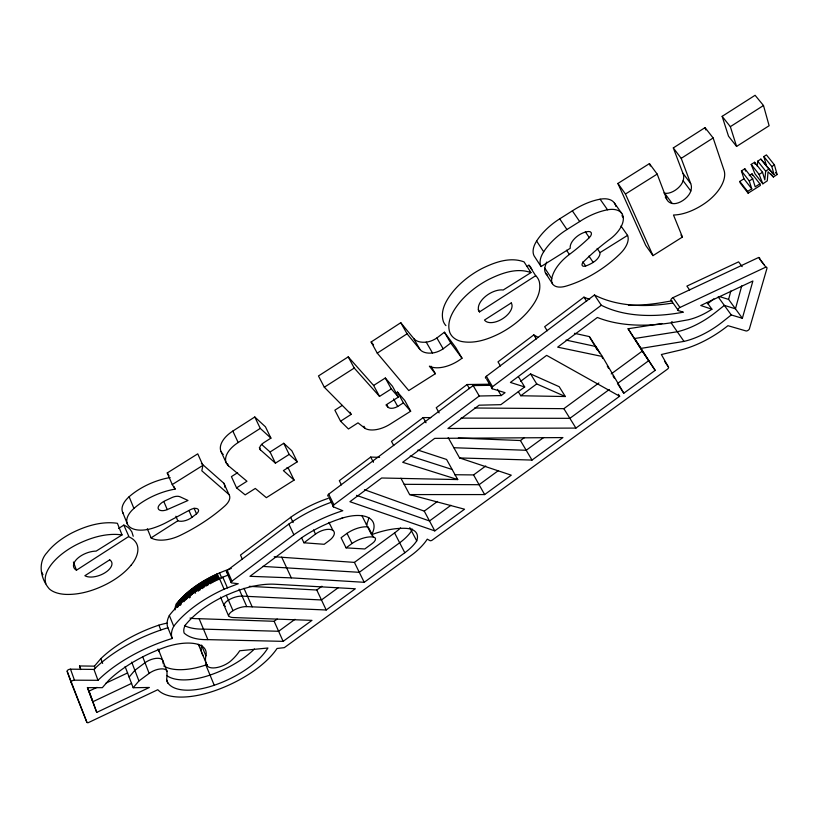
<?xml version="1.0" encoding="UTF-8"?>
<svg xmlns="http://www.w3.org/2000/svg" width="818" height="818" viewBox="0 0 818 818"><rect width="100%" height="100%" fill="white"/><g stroke="black" fill="none" stroke-linecap="round" stroke-linejoin="round"><path stroke-width="1.23" d="M163.222 663.817L163.191 662.498M757.274 166.166L757.734 161.156L760.863 159.111L774.104 174.704L771.824 166.535L763.838 156.545L766.435 154.909L774.431 164.888L777.1 174.541L773.409 176.995L768.051 171.811L767.274 180.85L762.836 183.805L754.983 173.835L751.2 164.428L754.605 162.271L762.54 172.281L764.81 179.888L765.679 171.156L757.734 161.156M151.095 537.876L177.823 520.8A10.951 5.787 -23.2 0 0 191.944 517.344L196.514 513.837A6.319 3.333 -23.3 0 0 197.711 508.97A6.319 3.333 -23.3 0 0 190.441 509.655L167.046 522.16A44.918 24.243 -22.3 0 1 153.038 528.111A26.053 13.916 -22.4 0 1 128.947 526.291A26.053 13.916 -22.4 0 1 133.917 508.438A48.804 25.839 -22.7 0 1 175.113 489.103L172.25 484.553L167.25 472.947L197.751 453.837L202.905 465.36L201.831 470.81L228.958 494.512A17.526 9.284 -23.8 0 1 224.919 505.892A123.354 68.221 -22.2 0 1 180.236 535.381A26.882 14.141 -22.8 0 1 151.095 537.876L147.332 528.725M661.874 323.529L628.091 328.754L655.177 370.37L623.797 393.223L602.345 356.495L557.651 347.149L597.385 317.466L599.942 318.447A251.116 130.215 -38.8 0 0 674.277 322.292L688.153 319.807A44.192 21.657 -35.2 0 0 711.916 309.224L700.75 305.513L752.897 280.983L742.366 318.284L728.603 299.408L730.863 290.932M741.742 285.86L735.454 308.805L724.339 305.4L715.229 312.65A55.921 27.454 -35.1 0 1 677.284 331.75L634.656 338.509L648.684 360.718L617.478 383.53L623.797 393.223M185.144 625.33C196.105 611.864 211.126 602.252 226.739 595.023A53.242 24.847 -24 0 1 228.784 594.216A63.415 29.448 -24.1 0 1 239.95 589.89L240.962 589.553A63.415 29.448 -24.1 0 1 275.001 584.246L355.329 588.776L326.198 609.993L246.75 606.619A14.387 6.738 -24.1 0 0 232.997 610.688A8.763 4.11 -24 0 0 228.529 615.78A13.354 6.278 -24.1 0 0 233.273 617.549L311.955 620.371L283.14 641.353L207.874 639.635A59.775 28.333 -24 0 1 184.152 633.071A32.117 15.082 -23.6 0 1 184.98 625.658L185.175 625.289M130.952 565.34C136.494 558.929 141.32 548.162 134.694 540.821A42.096 21.82 -21.1 0 0 129.07 536.905L123.815 525.105L118.538 528.52M231.269 568.49L230.625 568.694A62.874 29.959 -23.9 0 0 219.551 572.948A52.781 25.276 -23.8 0 0 217.527 573.745C201.954 580.974 186.811 590.555 176.197 604.277A31.841 15.337 -23.4 0 0 175.052 609.88M129.121 677.089L134.858 670.32L145.021 662.744A11.616 5.307 -22.4 0 1 155.941 658.378A11.616 5.307 -22.4 0 1 162.833 660.688L163.15 662.151M125.113 666.547L133.16 687.723L138.937 680.954L149.152 673.378A11.656 5.266 -22.5 0 1 160.113 668.971A11.656 5.266 -22.5 0 1 167.015 671.23L166.984 676.956A31.248 13.998 -23.2 0 0 167.935 683.112L169.336 684.625A50.583 22.72 -23.5 0 0 214.234 685.259A62.761 28.374 -23.5 0 0 266.218 650.535L267.946 647.999L239.705 650.77A50.614 23.016 -23.2 0 1 231.136 660.668A15 6.738 -23.7 0 1 217.486 667.437A15 6.738 -23.7 0 1 207.24 665.76L198.723 645.157A53.487 24.765 -24.2 0 1 198.212 644.267M80.818 669.553L79.51 665.954L94.428 666.149L100.87 658.623A81.626 37.219 -22.6 0 1 158.886 625.156A43.569 20.276 -22.5 0 1 166.964 623.163M713.848 298.836L708.419 303.181A55.665 27.679 -35.2 0 1 707.672 303.764M742.366 318.284L731.272 314.95L722.1 322.22A56.176 27.239 -34.9 0 1 683.991 341.403L641.271 348.345M413.714 338.499A24.366 13.732 -30.6 0 0 426.239 342.118A15.113 8.487 -30.4 0 0 436.884 337.987L444.409 332.22L455.718 347.507L462.006 358.212A27.362 15 -30.5 0 1 429.378 366.178L435.34 373.734L408.765 390.564L377.251 353.141L371.127 341.996L400.769 322.711L413.714 338.499L419.961 349.45A24.489 13.63 -30.5 0 0 432.497 352.987A15.194 8.425 -30.4 0 0 443.182 348.816L450.749 343.039L444.409 332.22M327.987 498.438A74.827 36.534 -26.1 0 0 291.924 516.414L240.492 555.064L242.373 559.297M379.562 457.354L370.707 457.068L339.327 480.698L341.433 484.88M430.759 417.609L423.162 417.579L391.505 441.413L393.724 445.565M488.735 384.215L467.068 384.521L436.239 407.732L439.143 412.896M538.172 337.405L533.796 334.899L497.988 361.863L500.463 365.953M589.635 299.286A248.539 132.015 -39.1 0 1 586.496 298.171L583.94 297.149L544.676 326.709L547.262 330.779M227.036 572.222A2.219 1.094 -24 0 1 227.23 570.402L288.836 524.093A87.904 42.393 -26.1 0 1 331.198 502.303M328.274 496.281A2.372 1.207 -26.4 0 1 328.683 494.184L473.152 385.575L490.176 385.329M486.107 378.345A2.045 1.074 -30.8 0 1 486.352 376.27L594.471 295.001A233.795 122.618 -38.9 0 0 672.478 303.069M301.474 537.59L303.948 542.784L315.513 534.082A13.129 6.432 -26 0 1 332.926 530.412L329 522.395M333.529 506.894A2.382 1.196 -26.5 0 1 333.949 504.808L479.256 396.004L501.178 395.575L505.064 392.681L492.272 388.744A2.055 1.063 -30.7 0 1 492.538 386.679L601.302 305.247A235.001 121.759 -38.7 0 0 683.347 312.19L678.357 310.574L671.455 300.748A2.474 1.227 -34.7 0 1 671.077 299.398A2.474 1.227 -34.7 0 1 673.04 297.629L758.593 257.496L765.873 267.097A3.548 1.687 -36.2 0 1 766.916 268.529L749.523 328.407A2.28 1.043 -34.9 0 1 748.225 330.227A2.28 1.043 -34.9 0 1 746.016 330.942L727.938 325.687A70.011 33.947 -34.9 0 1 679.87 350.176L661.363 354.521L668.408 366.985A2.423 1.145 -33.4 0 1 667.304 369.266L432.231 540.125A1.841 0.849 -27.9 0 1 430.023 540.647L427.272 539.154A48.344 22.822 -27.2 0 1 410.738 555.759L284.316 647.651L277.057 648.47A75.307 34.049 -23.5 0 1 214.285 690.893A63.047 28.323 -23.5 0 1 157.802 689.717L88.252 722.672A2.035 0.89 -21.3 0 1 86.902 722.345L71.186 682.652A2.444 1.125 -20.9 0 1 71.739 681.118A2.444 1.125 -20.9 0 1 74.458 680.187L97.976 680.3A94.847 42.147 -22.7 0 1 172.23 638.459A45.082 21.176 -23.6 0 1 173.733 626.271A81.473 37.74 -24.1 0 1 224.101 589.205A65.297 30.501 -24 0 1 227.445 587.876L238.273 583.725L232.312 582.999A2.229 1.084 -24 0 1 231.944 581.148L293.877 534.767A88.283 42.025 -26.1 0 1 342.793 510.729L333.529 506.894L328.805 497.344M520.657 381.29L530.555 373.908L559.195 386.709L565.32 396.526L520.79 395.759L518.356 391.74M518.438 376.72L524.675 386.955L500.861 404.665L479.123 405.186L447.927 428.489L575.923 428.09L619.645 396.249L618.388 394.307M520.79 395.759L536.71 383.928L565.32 396.526M368.253 526.966A19.929 9.601 -26.6 0 0 347.016 533.356L341.086 537.753L346.075 547.876L364.797 548.97L372.487 543.316A7.28 3.476 -26.8 0 0 373.335 537.017L368.816 528.08M346.075 547.876L352.026 543.489A20.01 9.519 -26.7 0 1 373.335 537.017M190.001 618.081A59.264 28.814 -23.9 0 0 199.122 618.694L274.153 621.291L277.21 619.052M249.326 586.342L316.781 590.013L321.924 586.23M274.194 556.731L354.409 562.395L394.573 532.917A35.44 17.168 -27.1 0 0 400.564 527.896M364.45 489.696L424.256 511.127L437.456 501.434M454.552 474.726L473.581 474.921L485.739 465.994M458.336 438.029L520.432 440.534L524.512 437.548M474.532 408.008L563.868 408.663L598.878 382.967M611.21 373.918L642.242 351.137L628.091 328.754M450.933 505.289L429.501 520.964L356.556 495.35M498.448 470.554L479.092 484.706L404.164 484.317M543.612 437.538L526.199 450.268L453.867 447.732M609.308 389.501L569.87 418.335L461.035 418.1M295.012 619.308L278.631 631.281L203.477 629.124A59.52 28.579 -24 0 1 184.459 625.596M338.458 587.539L321.464 599.962L242.128 596.117A14.325 6.789 -24 0 0 228.416 600.136A8.732 4.151 -24 0 0 223.989 605.228A13.293 6.34 -24 0 0 225.39 606.302M342.66 517.968L340.155 518.776A75.471 35.92 -26.1 0 0 301.975 537.538L249.971 576.312L291.31 577.876L364.214 582.304L404.808 552.743A35.747 16.871 -27.2 0 0 416.72 540.903L409.787 527.651M417.845 450.043L446.577 459.46L457.743 479.573L381.648 477.998L349.91 501.71L434.787 530.882L464.552 509.215L409.624 494.583L400.922 478.203M409.624 494.583L484.645 494.573L511.281 475.176L459.604 457.947L448.192 437.62M459.604 457.947L532.007 460.074L562.907 437.579L434.706 438.366L402.681 462.293L457.743 479.573M765.679 171.156L768.828 169.101L774.104 174.704M377.251 353.141L407.078 333.795L419.961 349.45M526.68 266.371L529.205 265.4A42.894 24.039 -32.3 0 1 531.915 269.562M342.241 405.421L334.869 410.186L340.574 421.209L348.458 428.99L358.008 422.855L365.114 428.428A22.413 12.014 -28.3 0 0 390.196 424.123L410.656 411.219L404.757 400.503L397.487 392.088L395.585 393.284M73.415 562.027L76.473 570.197L128.467 536.669M479.522 311.903L535.688 275.697L536.107 276.075A43.109 23.865 -32.3 0 1 539.338 281.811C541.864 293.457 534.215 304.337 526.986 312.68A57.035 31.738 -32 0 1 499.941 333.335C488.274 339.225 474.89 344 461.669 341.505A42.884 23.722 -31.8 0 1 449.736 332.302C446.147 320.901 453.663 309.644 460.667 301.259A56.473 31.094 -32 0 1 488.755 279.439C501.495 273.151 516.894 267.414 530.964 272.609L503.213 290.001A17.352 9.632 -32.1 0 0 484.317 297.435A17.352 9.632 -32.1 0 0 479.522 311.903L478.213 309.746M340.574 421.209L351.167 414.378L350.012 412.18M410.656 411.219L403.407 402.875L397.701 406.495A8.783 4.724 -28.7 0 1 387.936 407.119L385.994 404.951L398.386 397.078L391.29 388.918L379.532 396.403L373.611 385.462L348.233 356.863L318.468 375.953L324.306 387.221L351.167 414.378M221.944 453.049A25.389 14.09 -24.9 0 1 232.833 431.066L254.787 416.986L265.461 426.822L270.911 438.131L263.641 442.773A7.832 4.295 -25.4 0 0 260.4 449.839L275.421 463.162L289.173 454.419L297.261 461.812L283.396 470.606L294.102 480.105L266.361 497.671L255.298 488.448L245.165 494.88L236.566 487.865L231.422 476.628L237.629 472.671M722.141 116.35L755.096 95.287L763.491 105.512L769.125 125.727L736.589 146.422L728.521 136.207L722.141 116.35L730.341 126.667L736.589 146.422M673.306 147.915L705.055 127.618L713.143 137.966L724.083 170.471A33.947 17.996 -37.3 0 1 722.161 184.234A32.209 17.066 -37.3 0 1 705.249 203.048A44.417 23.671 -37.4 0 1 673.49 215.011L682.437 237.046L652.979 255.635L645.75 245.441L617.897 183.457L649.431 163.61L657.181 174.101L666.66 199.009A23.129 12.352 -37.2 0 0 672.191 203.488A12.986 6.933 -37 0 0 683.05 200.41A12.986 6.933 -37 0 0 690.821 191.003A23.722 12.72 -36.8 0 0 690.668 183.559L681.21 158.344L673.306 147.915L682.918 173.252L690.668 183.559M730.341 126.667L763.491 105.512M681.21 158.344L713.143 137.966M324.306 387.221L354.235 368.059L379.532 396.403M236.566 487.865L246.964 481.25L228.478 465.831A25.511 13.988 -24.9 0 1 238.181 442.528L260.267 428.397L270.911 438.131M373.611 385.462L385.309 378.008L392.435 386.239L398.386 397.078M261.607 444.43L270.073 452.006L283.744 443.284L291.852 450.769L297.261 461.812M759.881 183.856L760.372 185.451L748.133 193.181L747.58 191.443L751.752 188.805L743.94 178.815L741.425 170.921L744.82 168.774L752.693 178.805L755.188 186.821L759.881 183.856L752.028 173.886L749.227 175.655M748.133 193.181L740.362 183.181L739.799 181.432L743.94 178.815M762.836 183.805L759.114 174.449L762.54 172.281M751.752 188.805L749.278 180.962L752.693 178.805M620.985 226.024L627.57 235.379A23.661 12.771 -35 0 1 620.156 253.713A78.569 43.691 -34.9 0 1 565.831 286.188A19.571 10.624 -33.9 0 1 551.731 278.713A35.031 18.926 -34.2 0 1 569.369 254.47A130.563 77.097 -34.7 0 0 589.318 237.639A6.084 3.364 -34.9 0 0 588.398 231.504A14.632 8.057 -34.7 0 0 573.367 239.971A14.1 7.771 -34.7 0 0 570.248 248.263L541.056 266.556L534.093 255.86A26.677 14.939 -34.4 0 1 536.618 241.054A46.493 25.787 -34.6 0 1 559.706 218.835L572.365 210.86A50.215 27.73 -34.9 0 1 600.105 199.203A26.381 14.683 -35.4 0 1 615.361 204.909M771.824 166.535L774.431 164.888M541.056 266.556A26.82 14.836 -34.2 0 1 543.673 251.801A46.728 25.603 -34.5 0 1 566.946 229.541L579.676 221.545A50.46 27.536 -34.8 0 1 607.549 209.797A26.524 14.581 -35.3 0 1 623.285 217.588A25.501 14.018 -35.3 0 1 609.891 239.214A126.238 64.049 -34.7 0 0 583.551 261.791A4.703 2.546 -34.4 0 0 582.191 265.4A4.703 2.546 -34.4 0 0 585.647 266.003A21.871 11.922 -34.6 0 0 593.203 262.394A10.603 5.746 -34.5 0 0 600.003 252.609L627.57 235.379M652.979 255.635L625.463 194.03L657.181 174.101M130.941 565.34A55.808 28.937 -20.8 0 1 106.974 583.919C94.356 590.391 80.287 594.839 65.982 594.41A42.004 21.626 -20.8 0 1 49.295 588.878C40.736 578.991 37.311 562.835 47.076 552.549A54.939 28.64 -21 0 1 71.687 533.05C85.655 525.994 101.616 521.015 117.393 523.295L122.035 534.9L96.187 551.097A16.963 8.793 -20.9 0 0 77.117 558.817A16.963 8.793 -20.9 0 0 76.473 570.197M172.25 484.553L202.905 465.36M131.616 683.398L92.874 701.721L87.475 687.457M207.24 665.76A53.937 24.325 -24.3 0 1 205.901 655.862A37.679 17.117 -22.7 0 0 198.355 644.461A43.947 19.929 -22.6 0 0 167.414 646.465A82.311 36.565 -22.7 0 0 108.876 680.167L102.342 687.672L87.362 687.652L96.739 712.396L149.367 687.468L133.16 687.723M96.739 712.396L89.039 691.128L96.984 687.376M106.064 683.091L127.628 672.917M678.357 310.574A2.495 1.217 -34.6 0 1 677.989 309.245A2.495 1.217 -34.6 0 1 679.962 307.476L765.873 267.097M167.261 509.604L188.017 500.473L180.011 496.771A7.986 4.284 -22.9 0 0 172.424 497.364L164.725 500.933A11.401 6.104 -22.8 0 0 159.173 505.238A7.873 4.223 -22.7 0 0 159.53 510.084A7.873 4.223 -22.7 0 0 167.261 509.604L163.845 501.557M172.23 638.459L167.905 627.733A44.888 21.36 -23.5 0 1 169.346 615.473A81.125 38.068 -24 0 1 219.449 578.469A65.011 30.767 -23.9 0 1 222.782 577.15L228.181 575.085M340.421 518.684L343.233 517.794A37.495 18.211 -26.3 0 1 371.546 534.716A61.37 28.518 -26.7 0 1 406.597 528.408A31.442 14.765 -27.2 0 1 416.72 540.903M671.997 300.85L660.699 302.783A248.539 132.015 -39.1 0 1 628.49 305.349M71.186 682.652L67.26 671.629A2.434 1.135 -20.8 0 1 67.812 670.095A2.434 1.135 -20.8 0 1 70.512 669.165L93.978 669.421A94.459 42.526 -22.6 0 1 167.905 627.733M262.721 566.404L359.286 572.314L399.665 542.784A35.593 17.025 -27.1 0 0 411.515 530.943A31.309 14.898 -27.1 0 0 412.067 528.857M303.948 542.784L324.204 544.287L329.214 540.565A12.791 6.268 -26 0 0 332.926 530.412M122.035 534.9C106.176 532.722 90.195 537.784 76.156 544.86A55.205 28.415 -21.1 0 0 51.411 564.389C47.28 569.747 43.62 576.864 45.859 583.755M566.025 340.084L595.831 346.505L599.645 353.039M574.471 333.304L589.369 336.597L602.345 356.495M719.697 296.637L728.603 299.408M524.675 386.955L510.401 382.435L546.639 355.37L619.645 396.249M410.237 456.025L452.139 469.471M123.815 525.105L124.418 525.35A41.892 21.984 -21 0 1 130.042 529.307L131.841 531.853L133.222 536.26M201.381 463.428L223.866 483.264L228.958 494.512M287.006 467.538L288.795 469.133L294.102 480.105M371.127 341.996L373.56 344.899M775.515 172.547L777.1 174.541M760.863 159.111L768.828 169.101M771.037 174.009L773.409 176.995M751.2 164.428L759.114 174.449M741.425 170.921L749.278 180.962M739.799 181.432L747.58 191.443M764.012 264.695L759.646 258.938A3.528 1.697 -36.3 0 0 758.593 257.496M682.918 173.252A23.599 12.812 -37 0 1 683.122 180.727L690.821 191.003M742.161 266.617L738.603 261.852L686.885 286.106L689.646 289.971M450.749 343.039L462.006 358.212M663.94 192.997A23.006 12.444 -37.4 0 0 664.605 193.171L672.191 203.488M665.279 197.128L666.66 199.009M680.954 235.011L682.437 237.046M718.163 296.883L731.272 314.95M707.049 302.456L711.916 309.224M617.897 183.457L625.463 194.03M614.379 202.987L621.813 213.508M621.936 215.676L623.285 217.588M673.04 297.629L679.962 307.476M600.105 199.203L607.549 209.797M671.302 323.13L683.991 341.403M572.365 210.86L579.676 221.545M597.14 248.427L600.003 252.609M585.371 231.862L589.318 237.639M664.492 361.219L668.408 366.985M588.96 256.116L593.203 262.394M559.706 218.835L566.946 229.541M582.825 261.811L585.647 266.003M642.242 351.137L655.177 370.37M566.537 250.226L569.369 254.47M594.471 295.001L601.302 305.247M583.94 297.149L586.618 301.198M536.618 241.054L543.673 251.801M546.71 262.077A34.857 19.07 -34.3 0 0 544.808 268.12L551.731 278.713M545.575 273.13L552.457 283.703M528.786 265.012L535.688 275.697M530.964 272.609L524.052 261.883C510.054 256.607 494.675 262.271 481.966 268.539A56.186 31.319 -32.1 0 0 454.072 290.308C447.078 298.713 439.675 310.053 443.336 321.433A42.669 23.896 -31.9 0 0 445.922 325.625M533.796 334.899L536.352 338.979M167.25 472.947L168.978 475.708M563.868 408.663L575.923 428.09M530.555 373.908L536.71 383.928M497.497 389.378L501.178 395.575M486.352 376.27L492.538 386.679M486.72 379.388L492.272 388.744M520.432 440.534L532.007 460.074M601.557 356.3L602.835 358.478M607.283 366.106L608.561 368.284M613.019 375.902L614.287 378.08M589.369 336.597L593.858 344.286M595.146 346.474L597.079 349.767M473.152 385.575L479.256 396.004M467.068 384.521L469.471 388.632M42.996 574.757L41.616 571.986M436.884 337.987L443.182 348.816M426.239 342.118L432.497 352.987M431.035 366.198L435.34 373.734M400.769 322.711L407.078 333.795M473.581 474.921L484.645 494.573M423.162 417.579L426.035 422.753M397.487 392.088L403.407 402.875M385.309 378.008L391.29 388.918M393.57 398.928L397.701 406.495M386.761 404.951L387.936 407.119M348.233 356.863L354.235 368.059M424.256 511.127L434.787 530.882M363.969 426.26L365.114 428.428M370.707 457.068L373.427 462.282M394.573 532.917L404.808 552.743M361.801 515.442L371.546 534.716M328.683 494.184L333.949 504.808M347.016 533.356L352.026 543.489M354.409 562.395L364.214 582.304M283.744 443.284L289.173 454.419M313.509 529.931L315.513 534.082M254.787 416.986L260.267 428.397M270.073 452.006L275.421 463.162M259.326 447.579L260.4 449.839M290.635 517.313L293.13 522.569M288.836 524.093L293.877 534.767M316.781 590.013L326.198 609.993M232.833 431.066L238.181 442.528M281.689 557.099L291.31 577.876M227.424 463.55L228.478 465.831M221.003 451.464L226.238 462.876M274.153 621.291L283.14 641.353M243.979 588.306L252.169 606.854M239.081 589.175L246.75 606.619M227.23 570.402L231.944 581.148M226.463 571.802L231.157 582.549M194.05 508.172L196.514 513.837M222.782 577.15L227.445 587.876M219.551 572.948L221.852 578.244M219.449 578.469L224.101 589.205M217.291 573.837L219.592 579.134M226.402 595.484L232.997 610.688M216.606 574.154L218.897 579.451M188.999 510.555L191.944 517.344M215.512 574.665L217.803 579.962M214.418 575.187L216.709 580.483M213.334 575.708L215.625 581.015M174.111 486.792L175.113 489.103M212.261 576.25L214.541 581.557M220.492 597.099L228.529 615.78M211.187 576.792L213.467 582.099M210.124 577.344L212.404 582.651M209.06 577.907L211.341 583.214M208.017 578.479L210.287 583.786M206.974 579.062L208.784 583.306M205.931 579.645L208.201 584.952M204.909 580.238L207.179 585.545M203.887 580.831L206.156 586.148M175.88 516.24L177.823 520.8M202.874 581.434L204.684 585.688M201.872 582.048L204.142 587.365M200.88 582.672L203.14 587.989M199.899 583.295L202.158 588.612M198.927 583.929L200.737 588.183M197.966 584.563L200.216 589.88M197.015 585.207L199.265 590.524M196.075 585.862L198.324 591.179M195.154 586.516L196.944 590.77M194.234 587.171L196.023 591.424M193.324 587.835L195.563 593.152M192.434 588.5L194.224 592.764M191.555 589.175L193.345 593.428M190.686 589.85L192.475 594.113M189.827 590.535L191.617 594.788M188.989 591.22L190.768 595.473M188.16 591.905L190.389 597.232M199.122 618.694L207.874 639.635M187.353 592.6L189.571 597.917M186.545 593.285L188.324 597.549M185.768 593.991L187.537 598.244M184.991 594.686L186.76 598.95M184.234 595.392L186.003 599.645M183.498 596.087L185.267 600.351M182.772 596.792L184.531 601.056M182.056 597.508L183.825 601.762M201.657 645.116A37.516 17.27 -22.6 0 1 201.586 645.443L205.901 655.862M181.361 598.214L182.68 601.404M180.686 598.919L182.005 602.12M180.021 599.635L181.34 602.825M179.377 600.351L181.126 604.604M164.96 666.65A50.164 23.129 -23.4 0 0 205.86 664.993L214.234 685.259M178.743 601.056L180.502 605.32M178.13 601.772L179.449 604.962M177.526 602.488L178.845 605.678M176.954 603.193L178.263 606.394M170.134 477.548A48.559 26.033 -22.6 0 0 129.132 496.751L133.917 508.438M169.346 615.473L173.733 626.271M122.7 512.405L127.403 524.041M158.886 625.156L160.768 629.87M157.915 649.032A11.564 5.358 -22.3 0 1 158.692 650.228L167.015 671.23M166.555 679.625L167.935 683.112M67.26 671.629L86.902 722.345M142.741 656.885L149.152 673.378M649.431 163.61L650.341 165.993M131.708 662.11L138.937 680.954M79.51 665.954L80.379 668.245M87.741 687.693L89.039 691.128M100.87 658.623L102.639 663.388M94.428 666.149L95.307 668.521M93.978 669.421L97.976 680.3M70.512 669.165L74.458 680.187M705.055 127.618L705.842 129.95M744.82 168.774L745.546 171.074M752.028 173.886L752.529 175.492M754.605 162.271L755.27 164.459M158.692 650.228L158.999 651.588M763.838 156.545L766.169 164.766M683.122 180.727A12.924 6.984 -37.1 0 1 675.423 190.134A12.924 6.984 -37.1 0 1 664.605 193.171M615.586 205.604A26.381 14.683 -35.4 0 1 615.76 206.34M547.467 275.114A19.468 10.706 -34 0 1 544.808 268.12M223.253 454.44A25.389 14.09 -24.9 0 1 222.547 453.775M123.406 513.643A25.931 14.018 -22.2 0 1 129.132 496.751M223.866 483.264A17.434 9.356 -23.8 0 1 224.664 487.139M166.688 675.474A50.379 22.924 -23.5 0 0 210.032 675.085A62.495 28.63 -23.5 0 0 254.439 649.001M203.345 655.913A14.939 6.8 -23.6 0 1 202.966 655.412A53.712 24.55 -24.3 0 1 201.586 645.443M367.159 524.185A61.105 28.773 -26.7 0 0 366.372 524.471A37.331 18.364 -26.3 0 0 368.775 517.497M207.24 664.523A62.24 28.875 -23.4 0 1 205.86 664.993M164.326 666.302A50.164 23.129 -23.4 0 1 163.723 665.934M199.111 645.658A14.877 6.851 -23.5 0 1 198.723 645.157M329.306 522.416A12.73 6.319 -26 0 1 329.265 523.684M672.243 321.791A55.665 27.679 -35.2 0 1 671.455 321.985M176.391 603.909L177.67 607.14L176.391 603.909M511.25 302.936L484.491 320.042A15.879 8.742 -32 0 0 502.702 318.683A15.879 8.742 -32 0 0 511.25 302.936M109.694 559.849L84.867 575.719A15.522 7.986 -21.1 0 0 105.215 572.62A15.522 7.986 -21.1 0 0 109.694 559.849"/></g></svg>
